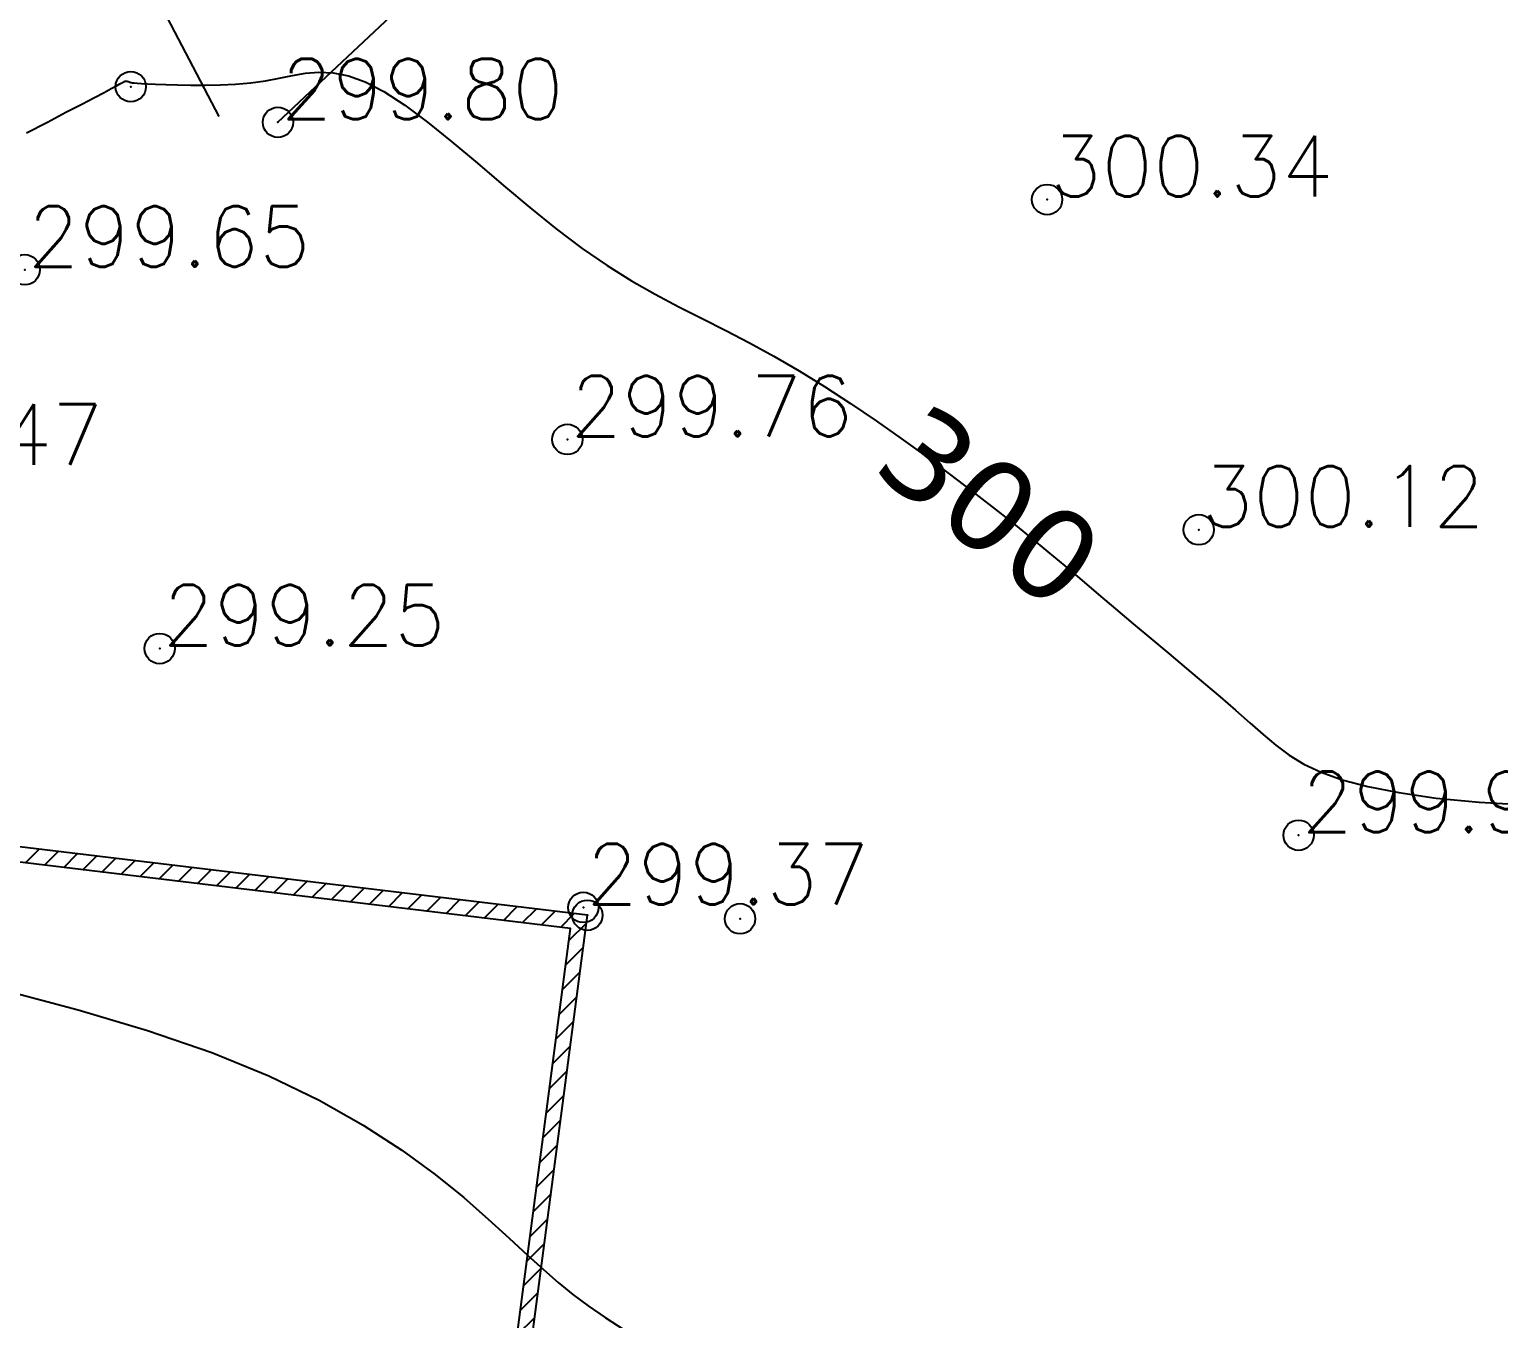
# Model space of a CAD drawing. Header units: millimetres. Extents: x 524954 to 526204, y 9523489 to 9524010.
# Drawn here: x 525953.82 to 525978.07, y 9523777.49 to 9523798.77 of the extents above; entities that cross this region are included whole.
import ezdxf
from ezdxf.enums import TextEntityAlignment as Align

# ---------------------------------------------------------------- set-up
doc = ezdxf.new("R2010")
doc.units = ezdxf.units.MM
doc.header["$PDMODE"] = 32
doc.header["$PDSIZE"] = 0.5
doc.linetypes.add('CACHE2', pattern=[4.7625, 3.175, -1.5875])
for name, color, linetype in [('Bas_Talus', 40, 'CACHE2'), ('Cloture', 7, 'Continuous'), ('CN_01_00', 3, 'Continuous'), ('CN_10_00', 1, 'Continuous'), ('Cotation Courbes de niveau', 7, 'Continuous'), ('Murs', 1, 'Continuous'), ('Talus', 2, 'Continuous'), ('TopoAlt', 3, 'Continuous'), ('TOPOJIS', 7, 'Continuous')]:
    doc.layers.add(name, color=color, linetype=linetype)
doc.styles.add('Simplex 1.0', font='Simplex.shx', dxfattribs={"width": 0.99, "height": 1})
doc.styles.add('Verdana 1.0', font='verdana.ttf', dxfattribs={"width": 0.99, "height": 1})

# ---------------------------------------------------------------- blocks, each defined once
blk = doc.blocks.new('TCPOINT M')
at = {"color": 0}
blk.add_point((0, 0), dxfattribs=at)
at = {"layer": 'TopoAlt', "style": 'Simplex 1.0', "width": 0.99}
blk.add_attdef('ALT', (0.15, 0.15), '', height=1, dxfattribs=at)

msp = doc.modelspace()

# ---------------------------------------------------------------- hatches: boundary and pattern name
at = {"layer": 'Murs'}
h = msp.add_hatch(dxfattribs=at)
h.set_pattern_fill('_U', color=256, scale=0.25, angle=45, style=0, pattern_type=0)
h.set_pattern_definition([(45, (0, 0), (-0.1767766952966, 0.1767766952966), [])])
h.paths.add_polyline_path([(525943.497, 9523786.499), (525939.15, 9523761.062), (525959.522, 9523757.313), (525960.624, 9523764.431), (525961.465, 9523772.198), (525963.029, 9523784.147)])
h.paths.add_polyline_path([(525943.703, 9523786.222), (525939.438, 9523761.264), (525959.315, 9523757.605), (525960.376, 9523764.463), (525961.217, 9523772.228), (525962.748, 9523783.929)], flags=0)

# ---------------------------------------------------------------- linework, layer by layer
at = {"layer": 'Bas_Talus', "flags": 128}
msp.add_lwpolyline([(525957.92, 9523797.232), (525964.409, 9523803.341), (525972.235, 9523807.045), (525974.688, 9523809.256)], dxfattribs=at)
at = {"layer": 'Cloture', "flags": 128}
for points in [[(525943.497, 9523786.499), (525939.15, 9523761.062), (525959.522, 9523757.313), (525960.624, 9523764.431), (525961.465, 9523772.198), (525963.029, 9523784.147)], [(525943.703, 9523786.222), (525939.438, 9523761.264), (525959.315, 9523757.605), (525960.376, 9523764.463), (525961.217, 9523772.228), (525962.748, 9523783.929)]]:
    msp.add_lwpolyline(points, close=True, dxfattribs=at)
at = {"layer": 'CN_01_00', "elevation": 299, "flags": 128}
msp.add_lwpolyline([(525953.425, 9523782.902), (525954.625, 9523782.583), (525955.77, 9523782.245), (525956.827, 9523781.883), (525957.77, 9523781.497), (525958.602, 9523781.093), (525959.33, 9523780.682), (525959.965, 9523780.271), (525960.514, 9523779.87), (525960.987, 9523779.488), (525961.393, 9523779.133), (525961.74, 9523778.815), (525962.039, 9523778.539), (525962.304, 9523778.299), (525962.549, 9523778.085), (525962.79, 9523777.888), (525963.042, 9523777.698), (525963.32, 9523777.506), (525963.638, 9523777.302)], dxfattribs=at)
at = {"layer": 'CN_10_00', "elevation": 300, "flags": 128}
msp.add_lwpolyline([(525953.772, 9523797.058), (525954.115, 9523797.237), (525954.422, 9523797.397), (525954.682, 9523797.533), (525954.891, 9523797.642), (525955.051, 9523797.726), (525955.17, 9523797.789), (525955.254, 9523797.834), (525955.31, 9523797.865), (525955.344, 9523797.883), (525955.364, 9523797.894), (525955.376, 9523797.901), (525955.385, 9523797.905), (525955.394, 9523797.909), (525955.401, 9523797.911), (525955.408, 9523797.912), (525955.414, 9523797.913), (525955.42, 9523797.913), (525955.426, 9523797.912), (525955.432, 9523797.91), (525955.438, 9523797.909), (525955.445, 9523797.907), (525955.452, 9523797.905), (525955.458, 9523797.902), (525955.465, 9523797.9), (525955.471, 9523797.897), (525955.477, 9523797.894), (525955.482, 9523797.892), (525955.488, 9523797.889), (525955.497, 9523797.887), (525955.516, 9523797.884), (525955.547, 9523797.881), (525955.597, 9523797.877), (525955.67, 9523797.873), (525955.769, 9523797.868), (525955.901, 9523797.862), (525956.068, 9523797.855), (525956.264, 9523797.848), (525956.484, 9523797.844), (525956.722, 9523797.844), (525956.97, 9523797.849), (525957.222, 9523797.862), (525957.472, 9523797.884), (525957.713, 9523797.916), (525957.94, 9523797.959), (525958.159, 9523798.005), (525958.376, 9523798.042), (525958.598, 9523798.06), (525958.832, 9523798.05), (525959.084, 9523798), (525959.36, 9523797.9), (525959.669, 9523797.741), (525960.014, 9523797.515), (525960.391, 9523797.233), (525960.792, 9523796.908), (525961.213, 9523796.556), (525961.644, 9523796.19), (525962.081, 9523795.824), (525962.516, 9523795.473), (525962.942, 9523795.15), (525963.355, 9523794.867), (525963.756, 9523794.618), (525964.149, 9523794.395), (525964.537, 9523794.189), (525964.923, 9523793.993), (525965.312, 9523793.797), (525965.706, 9523793.594), (525966.109, 9523793.374), (525966.523, 9523793.132), (525966.945, 9523792.87), (525967.37, 9523792.593), (525967.793, 9523792.306), (525968.209, 9523792.014), (525968.614, 9523791.721), (525969.002, 9523791.433), (525969.37, 9523791.153), (525969.712, 9523790.887), (525970.033, 9523790.631), (525970.337, 9523790.385), (525970.628, 9523790.146), (525970.91, 9523789.91), (525971.188, 9523789.676), (525971.466, 9523789.441), (525971.748, 9523789.202), (525972.037, 9523788.958), (525972.331, 9523788.712), (525972.626, 9523788.465), (525972.917, 9523788.22), (525973.201, 9523787.98), (525973.473, 9523787.749), (525973.73, 9523787.528), (525973.966, 9523787.32), (525974.183, 9523787.128), (525974.392, 9523786.952), (525974.611, 9523786.79), (525974.856, 9523786.641), (525975.143, 9523786.506), (525975.489, 9523786.383), (525975.911, 9523786.271), (525976.425, 9523786.17), (525977.042, 9523786.08), (525977.747, 9523786.01), (525978.521, 9523785.968)], dxfattribs=at)
at = {"layer": 'Talus'}
msp.add_line((525954.51, 9523801.977), (525956.947, 9523797.328), dxfattribs=at)

# ---------------------------------------------------------------- block references
at = {"layer": 'TOPOJIS'}
ref = msp.add_blockref('TCPOINT M', (525957.92, 9523797.232, 299.8), dxfattribs=at)
ref.add_attrib('ALT', '299.80', (525957.97, 9523797.282, 299.8), dxfattribs={"layer": 'TopoAlt', "height": 1, "style": 'Simplex 1.0', "width": 0.99})
for p in [(525955.492, 9523797.82, 299.98), (525963.029, 9523784.147, 299.37), (525965.549, 9523784.088, 299.5)]:
    msp.add_blockref('TCPOINT M', p, dxfattribs=at)
ref = msp.add_blockref('TCPOINT M', (525970.618, 9523795.957, 300.34), dxfattribs=at)
ref.add_attrib('ALT', '300.34', (525970.668, 9523796.007, 300.34), dxfattribs={"layer": 'TopoAlt', "height": 1, "style": 'Simplex 1.0', "width": 0.99})
ref = msp.add_blockref('TCPOINT M', (525953.74, 9523794.798, 299.65), dxfattribs=at)
ref.add_attrib('ALT', '299.65', (525953.79, 9523794.848, 299.65), dxfattribs={"layer": 'TopoAlt', "height": 1, "style": 'Simplex 1.0', "width": 0.99})
ref = msp.add_blockref('TCPOINT M', (525962.699, 9523791.998, 299.76), dxfattribs=at)
ref.add_attrib('ALT', '299.76', (525962.749, 9523792.048, 299.76), dxfattribs={"layer": 'TopoAlt', "height": 1, "style": 'Simplex 1.0', "width": 0.99})
ref = msp.add_blockref('TCPOINT M', (525950.318, 9523791.528, 299.47), dxfattribs=at)
ref.add_attrib('ALT', '299.47', (525950.368, 9523791.578, 299.47), dxfattribs={"layer": 'TopoAlt', "height": 1, "style": 'Simplex 1.0', "width": 0.99})
ref = msp.add_blockref('TCPOINT M', (525973.121, 9523790.508, 300.12), dxfattribs=at)
ref.add_attrib('ALT', '300.12', (525973.171, 9523790.558, 300.12), dxfattribs={"layer": 'TopoAlt', "height": 1, "style": 'Simplex 1.0', "width": 0.99})
ref = msp.add_blockref('TCPOINT M', (525955.969, 9523788.548, 299.25), dxfattribs=at)
ref.add_attrib('ALT', '299.25', (525956.019, 9523788.598, 299.25), dxfattribs={"layer": 'TopoAlt', "height": 1, "style": 'Simplex 1.0', "width": 0.99})
ref = msp.add_blockref('TCPOINT M', (525974.769, 9523785.467, 299.94), dxfattribs=at)
ref.add_attrib('ALT', '299.94', (525974.819, 9523785.517, 299.94), dxfattribs={"layer": 'TopoAlt', "height": 1, "style": 'Simplex 1.0', "width": 0.99})
ref = msp.add_blockref('TCPOINT M', (525962.962, 9523784.275, 299.37), dxfattribs=at)
ref.add_attrib('ALT', '299.37', (525963.012, 9523784.325, 299.37), dxfattribs={"layer": 'TopoAlt', "height": 1, "style": 'Simplex 1.0', "width": 0.99})

# ---------------------------------------------------------------- texts
at = {"layer": 'Cotation Courbes de niveau', "style": 'Verdana 1.0', "width": 0.99}
msp.add_text('300', height=1.5, rotation=322.1131, dxfattribs=at).set_placement((525969.687, 9523790.906, 300), align=Align.MIDDLE_CENTER)

doc.saveas('drawing.dxf')
